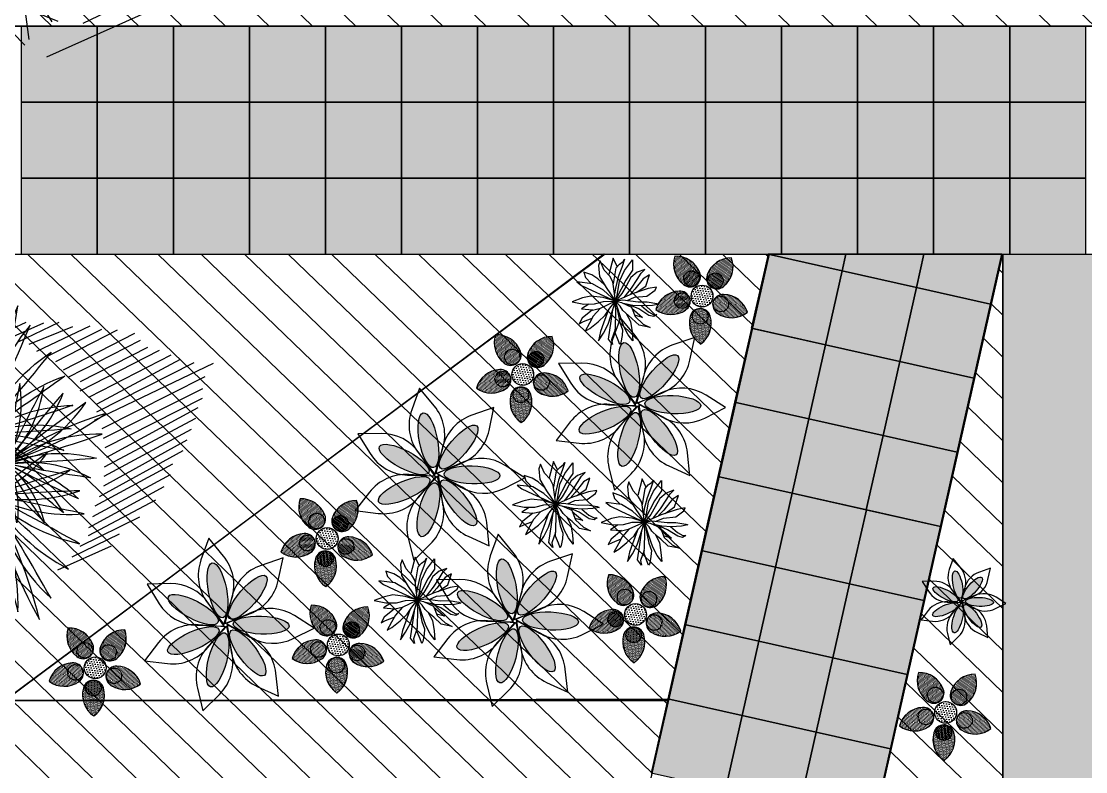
# Model space of a CAD drawing. Header units: millimetres. Extents: x 60.6 to 115.2, y 47.4 to 73.6.
# Drawn here: x 82.17 to 87.77, y 65.77 to 69.72 of the extents above; entities that cross this region are included whole.
import ezdxf

# ---------------------------------------------------------------- set-up
doc = ezdxf.new("R2010")
doc.units = ezdxf.units.MM
doc.linetypes.add('CENTER2', pattern=[28.575, 19.05, -3.175, 3.175, -3.175])
doc.layers.add('hatch 3', color=7, linetype='Continuous', true_color=0x57792a)
for name, color, linetype in [('hatch2', 7, 'Continuous'), ('trees', 118, 'Continuous'), ('trees 2', 114, 'Continuous')]:
    doc.layers.add(name, color=color, linetype=linetype)
doc.layers.add('paving', color=251, linetype='Continuous', lineweight=30)
doc.styles.get("Standard").update_dxf_attribs({"font": 'arial.ttf'})
pattern_1 = [(136, (-529.26526, -497.64566), (-0.110277016, -0.114195193), [])]
pattern_2 = [(0, (-555.04357, -382.48519), (0.02778125, 0.0555625), [0, -0.0555625])]
pattern_3 = [(72, (192.247137, -646.07223), (-0.0442581993, 0.0435912956), [0, -0.0555625])]
pattern_4 = [(144, (673.85884, -16.809406), (-0.0551343215, -0.0286215977), [0, -0.0555625])]
pattern_5 = [(216, (224.22053, 635.683446), (0.0101833147, -0.061280416), [0, -0.0555625])]
pattern_6 = [(288, (-535.28293, 409.68338), (0.061427956, -0.009251782), [0, -0.0555625])]

# ---------------------------------------------------------------- blocks, each defined once
blk = doc.blocks.new('ghgh')
at = {"layer": 'paving'}
h = blk.add_hatch(color=9, dxfattribs=at)
h.set_gradient(color1=(183, 211, 215), color2=(232, 241, 242), rotation=45, one_color=1, tint=0.93, name='SPHERICAL')
h.paths.add_polyline_path([(697.662, 576.0504), (698.062, 576.0504), (698.062, 576.4504), (697.662, 576.4504)])
h = blk.add_hatch(color=9, dxfattribs=at)
h.set_gradient(color1=(183, 211, 215), color2=(232, 241, 242), rotation=45, one_color=1, tint=0.93, name='SPHERICAL')
h.paths.add_polyline_path([(698.062, 576.0504), (698.462, 576.0504), (698.462, 576.4504), (698.062, 576.4504)])
h = blk.add_hatch(color=9, dxfattribs=at)
h.set_gradient(color1=(183, 211, 215), color2=(232, 241, 242), rotation=45, one_color=1, tint=0.93, name='SPHERICAL')
h.paths.add_polyline_path([(698.462, 576.0504), (698.862, 576.0504), (698.862, 576.4504), (698.462, 576.4504)])
for points in [[(697.662, 576.0504), (698.062, 576.0504), (698.062, 576.4504), (697.662, 576.4504)], [(698.062, 576.0504), (698.462, 576.0504), (698.462, 576.4504), (698.062, 576.4504)], [(698.462, 576.0504), (698.862, 576.0504), (698.862, 576.4504), (698.462, 576.4504)]]:
    blk.add_lwpolyline(points, close=True, dxfattribs=at)
blk = doc.blocks.new('t69')
at = {"color": 134, "linetype": 'Continuous'}
for p, q in [((0.015717, 0.481893), (0.025438, 0.506879)), ((0.025438, 0.506879), (0.040999, 0.434022)), ((-0.31648, 0.392361), (-0.269883, 0.317447)), ((-0.184404, 0.348647), (-0.31648, 0.392361)), ((-0.172721, 0.473533), (-0.155241, 0.379891)), ((-0.137763, 0.458962), (-0.172721, 0.473533)), ((-0.155241, 0.379891), (-0.089202, 0.192515)), ((-0.065882, 0.363219), (-0.137763, 0.458962)), ((-0.001763, 0.367375), (0.015717, 0.481893)), ((0.040999, 0.434022), (0.048758, 0.315346)), ((0.048403, 0.305077), (0.116759, 0.388205)), ((0.15952, 0.392361), (0.085679, 0.271632)), ((0.116759, 0.388205), (0.1498, 0.448594)), ((0.147837, 0.483948), (0.171158, 0.448594)), ((0.1498, 0.448594), (0.147837, 0.483948)), ((0.171158, 0.448594), (0.15952, 0.392361)), ((0.260518, 0.327818), (0.2994, 0.41109)), ((0.2994, 0.41109), (0.276079, 0.282047)), ((-0.378683, 0.334076), (-0.343681, 0.246645)), ((-0.335922, 0.294516), (-0.378683, 0.334076)), ((-0.260163, 0.246645), (-0.335922, 0.294516)), ((-0.269883, 0.317447), (-0.143603, 0.223759)), ((-0.10528, 0.238134), (-0.184404, 0.348647)), ((-0.050321, 0.219602), (-0.065882, 0.363219)), ((-0.01728, 0.086357), (0.002118, 0.263318)), ((0.002118, 0.263318), (-0.001763, 0.367375)), ((0.085679, 0.271632), (0.034389, 0.14957)), ((0.048758, 0.315346), (0.044878, 0.202929)), ((0.077919, 0.192515), (0.182798, 0.317447)), ((0.182798, 0.317447), (0.15952, 0.223759)), ((0.175038, 0.232073), (0.260518, 0.327818)), ((0.276079, 0.282047), (0.196397, 0.194617)), ((-0.489401, 0.19046), (-0.367002, 0.192515)), ((-0.363122, 0.098873), (-0.489401, 0.19046)), ((-0.367002, 0.192515), (-0.250441, 0.113445)), ((-0.343681, 0.246645), (-0.279603, 0.173787)), ((-0.279603, 0.173787), (-0.178563, 0.119656)), ((-0.157202, 0.184202), (-0.260163, 0.246645)), ((-0.045633, 0.098481), (-0.157202, 0.184202)), ((-0.143603, 0.223759), (-0.077522, 0.163372)), ((-0.089202, 0.192515), (0, 0)), ((-0.012037, 0.1342), (-0.050321, 0.219602)), ((0.013798, 0.067628), (0.064319, 0.186303)), ((0.044878, 0.202929), (0.023704, 0.090896)), ((0.064319, 0.186303), (0.175038, 0.232073)), ((0.165317, 0.155059), (0.105119, 0.088458)), ((0.140165, 0.12723), (0.235279, 0.177944)), ((0.196397, 0.194617), (0.165317, 0.155059)), ((0.235279, 0.177944), (0.353799, 0.198773)), ((0.388758, 0.155059), (0.293559, 0.100929)), ((0.353799, 0.198773), (0.45872, 0.211243)), ((0.45872, 0.211243), (0.388758, 0.155059)), ((-0.405135, 0.010194), (-0.503002, -0.038531)), ((-0.493281, 0.094671), (-0.39808, 0.067628)), ((-0.468043, 0.080099), (-0.493281, 0.094671)), ((-0.435002, 0.036383), (-0.468043, 0.080099)), ((-0.392283, -0.001073), (-0.435002, 0.036383)), ((-0.39808, 0.067628), (-0.285402, 0.023912)), ((-0.236842, 0.040585), (-0.363122, 0.098873)), ((-0.285402, 0.023912), (-0.153281, -0.00523)), ((-0.250441, 0.113445), (-0.045632, 0.011881)), ((-0.067802, 0.017654), (-0.236842, 0.040585)), ((-0.178563, 0.119656), (-0.091121, 0.071785)), ((-0.157202, -0.11349), (0, 0)), ((0, 0), (-0.126081, -0.142634)), ((-0.120283, -0.277935), (0, 0)), ((0, 0), (-0.116402, -0.017701)), ((-0.091121, 0.071785), (0, 0)), ((0, 0), (-0.067802, 0.017654)), ((0, 0), (-0.042563, -0.146791)), ((0, 0), (-0.01728, 0.086357)), ((0, 0), (0.013798, 0.067628)), ((0.169198, 0.057213), (0, 0)), ((0, 0), (0.246917, 0.055157)), ((0.056517, 0.055157), (0, 0)), ((0.153678, 0.005185), (0, 0)), ((0.26832, -0.080144), (0, 0)), ((0.081799, -0.067675), (0, 0)), ((0, 0), (0.087597, -0.18009)), ((0.005997, -0.142634), (0, 0)), ((0.105119, 0.088458), (0.056517, 0.055157)), ((0.274117, 0.003084), (0.153678, 0.005185)), ((0.22752, 0.078043), (0.169198, 0.057213)), ((0.293559, 0.100929), (0.22752, 0.078043)), ((0.246917, 0.055157), (0.332398, 0.086357)), ((0.369318, 0.001028), (0.274117, 0.003084)), ((0.328581, 0.001907), (0.450918, -0.040632)), ((0.332398, 0.086357), (0.400398, 0.0822)), ((0.452878, 0.036383), (0.369318, 0.001028)), ((0.400398, 0.0822), (0.480078, 0.069729)), ((0.505317, 0.057213), (0.452878, 0.036383)), ((0.480078, 0.069729), (0.505317, 0.057213)), ((-0.503002, -0.038531), (-0.310683, -0.084346)), ((-0.201883, -0.028116), (-0.392283, -0.001073)), ((-0.293204, -0.073933), (-0.363122, -0.138432)), ((-0.227122, -0.034374), (-0.293204, -0.073933)), ((-0.287363, -0.192562), (-0.157202, -0.11349)), ((-0.116402, -0.017701), (-0.227122, -0.034374)), ((-0.153281, -0.00523), (-0.08287, -0.013163)), ((0.163399, -0.119703), (0.081799, -0.067675)), ((0.340199, -0.061417), (0.10203, -0.030476)), ((0.107849, -0.084283), (0.2586, -0.136376)), ((0.244999, -0.20092), (0.163399, -0.119703)), ((0.375159, -0.134275), (0.26832, -0.080144)), ((0.445119, -0.075987), (0.340199, -0.061417)), ((0.505317, -0.02606), (0.445119, -0.075987)), ((0.450918, -0.040632), (0.505317, -0.02606)), ((-0.363122, -0.138432), (-0.468043, -0.190505)), ((-0.468043, -0.190505), (-0.413641, -0.207133)), ((-0.413641, -0.207133), (-0.287363, -0.192562)), ((-0.260163, -0.21129), (-0.302881, -0.282092)), ((-0.195206, -0.136578), (-0.260163, -0.21129)), ((-0.126081, -0.142634), (-0.199921, -0.271677)), ((-0.042563, -0.146791), (-0.056162, -0.290407)), ((0.035159, -0.244636), (0.005997, -0.142634)), ((0.039037, -0.371579), (0.035159, -0.244636)), ((0.107037, -0.26752), (0.083718, -0.175933)), ((0.087597, -0.18009), (0.178917, -0.257105)), ((0.322719, -0.296665), (0.244999, -0.20092)), ((0.2586, -0.136376), (0.355717, -0.169675)), ((0.355717, -0.169675), (0.466479, -0.190505)), ((0.466479, -0.190505), (0.375159, -0.134275)), ((-0.302881, -0.282092), (-0.334004, -0.37578)), ((-0.334004, -0.37578), (-0.269883, -0.357006)), ((-0.269883, -0.357006), (-0.203802, -0.290407)), ((-0.199921, -0.271677), (-0.219363, -0.456952)), ((-0.176602, -0.400722), (-0.120283, -0.277935)), ((-0.056162, -0.290407), (-0.032841, -0.38615)), ((0.013798, -0.50688), (0.039037, -0.371579)), ((0.039037, -0.313292), (0.097317, -0.396565)), ((0.097317, -0.396565), (0.105119, -0.26752)), ((0.105119, -0.26752), (0.206117, -0.388252)), ((0.178917, -0.257105), (0.260518, -0.300822)), ((0.244999, -0.369522), (0.202238, -0.269576)), ((0.270237, -0.421551), (0.244999, -0.369522)), ((0.260518, -0.300822), (0.357679, -0.350794)), ((0.357679, -0.350794), (0.322719, -0.296665)), ((-0.219363, -0.456952), (-0.176602, -0.400722)), ((-0.032841, -0.38615), (0.013798, -0.50688)), ((0.206117, -0.388252), (0.270237, -0.421551))]:
    blk.add_line(p, q, dxfattribs=at)
blk = doc.blocks.new('f6')
at = {"true_color": 0x297dd6}
h = blk.add_hatch(dxfattribs=at)
h.set_pattern_fill('DOTS', color=152, scale=0.035, style=0)
h.set_pattern_definition(pattern_2)
edge = h.paths.add_edge_path()
edge.add_arc((0.758, 1.239), 1.166, 124.6664, 195.8507)
edge.add_arc((0.095, 1.042), 0.474, 194.8313, 345.1687)
edge.add_arc((-0.568, 1.239), 1.166, 344.1493, 415.3336)
h = blk.add_hatch(dxfattribs=at)
h.set_pattern_fill('DOTS', color=152, scale=0.035, angle=72, style=0)
h.set_pattern_definition(pattern_3)
edge = h.paths.add_edge_path()
edge.add_arc((-0.944, 1.104), 1.166, 196.6664, 267.8507)
edge.add_arc((-0.962, 0.413), 0.474, 266.8313, 417.1687)
edge.add_arc((-1.354, -0.157), 1.166, 56.1493, 127.3336)
h = blk.add_hatch()
h.set_pattern_fill('DOTS', color=6, scale=0.035, style=0)
h.set_pattern_definition(pattern_2)
edge = h.paths.add_edge_path()
edge.add_arc((0.095, 0.924), 0.356, 0, 360)
h = blk.add_hatch()
h.set_pattern_fill('DOTS', color=6, scale=0.035, angle=72, style=0)
h.set_pattern_definition(pattern_3)
edge = h.paths.add_edge_path()
edge.add_arc((-0.85, 0.376), 0.356, 0, 360)
at = {"true_color": 0xff4242}
h = blk.add_hatch(dxfattribs=at)
h.set_pattern_fill('DOTS', color=20, scale=0.07, style=0)
h.set_pattern_definition([(0, (-555.04357, -382.48519), (0.0555625, 0.111125), [0, -0.111125])])
edge = h.paths.add_edge_path()
edge.add_arc((0, 0), 0.499, 0, 360)
at = {"true_color": 0x297dd6}
h = blk.add_hatch(dxfattribs=at)
h.set_pattern_fill('DOTS', color=152, scale=0.035, angle=-72, style=0)
h.set_pattern_definition(pattern_6)
edge = h.paths.add_edge_path()
edge.add_arc((1.413, -0.338), 1.166, 52.6664, 123.8507)
edge.add_arc((1.021, 0.231), 0.474, 122.8313, 273.1687)
edge.add_arc((1.003, 0.923), 1.166, 272.1493, 343.3336)
h = blk.add_hatch()
h.set_pattern_fill('DOTS', color=6, scale=0.035, angle=-72, style=0)
h.set_pattern_definition(pattern_6)
edge = h.paths.add_edge_path()
edge.add_arc((0.909, 0.195), 0.356, 0, 360)
h = blk.add_hatch(dxfattribs=at)
h.set_pattern_fill('DOTS', color=152, scale=0.035, angle=144, style=0)
h.set_pattern_definition(pattern_4)
edge = h.paths.add_edge_path()
edge.add_arc((-1.342, -0.557), 1.166, 268.6664, 339.8507)
edge.add_arc((-0.69, -0.787), 0.474, 338.8313, 489.1687)
edge.add_arc((-0.269, -1.336), 1.166, 128.1493, 199.3336)
h = blk.add_hatch()
h.set_pattern_fill('DOTS', color=6, scale=0.035, angle=144, style=0)
h.set_pattern_definition(pattern_4)
edge = h.paths.add_edge_path()
edge.add_arc((-0.62, -0.692), 0.356, 0, 360)
h = blk.add_hatch(dxfattribs=at)
h.set_pattern_fill('DOTS', color=152, scale=0.035, angle=-144, style=0)
h.set_pattern_definition(pattern_5)
edge = h.paths.add_edge_path()
edge.add_arc((0.115, -1.448), 1.166, 340.6664, 411.8507)
edge.add_arc((0.535, -0.899), 0.474, 50.8313, 201.1687)
edge.add_arc((1.188, -0.669), 1.166, 200.1493, 271.3336)
h = blk.add_hatch()
h.set_pattern_fill('DOTS', color=6, scale=0.035, angle=-144, style=0)
h.set_pattern_definition(pattern_5)
edge = h.paths.add_edge_path()
edge.add_arc((0.466, -0.804), 0.356, 0, 360)
at = {"color": 152, "true_color": 0x297dd6}
for points in [[(0.095, 2.198, 0.320989), (-0.363, 0.921, 0.769668), (0.554, 0.921, 0.320989)], [(-2.061, 0.77, 0.320989), (-0.988, -0.06, 0.769668), (-0.705, 0.811, 0.320989)], [(2.12, 0.588, 0.320989), (0.764, 0.63, 0.769668), (1.047, -0.242, 0.320989)], [(-1.369, -1.722, 0.320989), (-0.248, -0.958, 0.769668), (-0.989, -0.42, 0.320989)], [(1.215, -1.834, 0.320989), (0.835, -0.532, 0.769668), (0.093, -1.071, 0.320989)]]:
    blk.add_lwpolyline(points, format="xyb", close=True, dxfattribs=at)
at = {"color": 20, "true_color": 0xff4242}
for centre, radius in [((0.095, 0.924), 0.356), ((-0.85, 0.376), 0.356), ((0, 0), 0.499), ((0.909, 0.195), 0.356), ((-0.62, -0.692), 0.356), ((0.466, -0.804), 0.356)]:
    blk.add_circle(centre, radius, dxfattribs=at)
blk = doc.blocks.new('f3')
h = blk.add_hatch(color=211)
h.set_gradient(color1=(255, 127, 255), color2=(255, 148, 255), rotation=150, centered=1, one_color=1, tint=0.79, name='SPHERICAL')
edge = h.paths.add_edge_path()
edge.add_ellipse((-0.049, 0.782), major_axis=(0.011, -0.612), ratio=0.324113, start_angle=0, end_angle=360)
h = blk.add_hatch(color=211)
h.set_gradient(color1=(255, 127, 255), color2=(255, 148, 255), rotation=150, centered=1, one_color=1, tint=0.79, name='SPHERICAL')
edge = h.paths.add_edge_path()
edge.add_ellipse((0.578, 0.521), major_axis=(-0.471, -0.39), ratio=0.324113, start_angle=0, end_angle=360)
h = blk.add_hatch(color=211)
h.set_gradient(color1=(255, 127, 255), color2=(255, 148, 255), rotation=150, centered=1, one_color=1, tint=0.79, name='SPHERICAL')
edge = h.paths.add_edge_path()
edge.add_ellipse((-0.643, 0.455), major_axis=(0.485, -0.373), ratio=0.324113, start_angle=0, end_angle=360)
h = blk.add_hatch(color=211)
h.set_gradient(color1=(255, 127, 255), color2=(255, 148, 255), rotation=150, centered=1, one_color=1, tint=0.79, name='SPHERICAL')
edge = h.paths.add_edge_path()
edge.add_ellipse((-0.758, -0.214), major_axis=(0.594, 0.147), ratio=0.324113, start_angle=0, end_angle=360)
h = blk.add_hatch(color=211)
h.set_gradient(color1=(255, 127, 255), color2=(255, 148, 255), rotation=150, centered=1, one_color=1, tint=0.79, name='SPHERICAL')
edge = h.paths.add_edge_path()
edge.add_ellipse((0.765, -0.132), major_axis=(-0.599, 0.125), ratio=0.324113, start_angle=0, end_angle=360)
h = blk.add_hatch(color=211)
h.set_gradient(color1=(255, 127, 255), color2=(255, 148, 255), rotation=150, centered=1, one_color=1, tint=0.79, name='SPHERICAL')
edge = h.paths.add_edge_path()
edge.add_ellipse((-0.307, -0.721), major_axis=(0.255, 0.556), ratio=0.324113, start_angle=0, end_angle=360)
h = blk.add_hatch(color=211)
h.set_gradient(color1=(255, 127, 255), color2=(255, 148, 255), rotation=150, centered=1, one_color=1, tint=0.79, name='SPHERICAL')
edge = h.paths.add_edge_path()
edge.add_ellipse((0.371, -0.685), major_axis=(-0.275, 0.546), ratio=0.324113, start_angle=0, end_angle=360)
at = {"color": 91}
for points in [[(-0.044, 1.942), (-0.293, 1.5, 0.252001), (-0.312, 0.552), (-0.039, 0.018), (0.232, 0.553, 0.252001), (0.208, 1.501)], [(-1.547, 1.182), (-1.357, 0.711, 0.252001), (-0.628, 0.105), (-0.04, -0.014), (-0.289, 0.532, 0.252001), (-1.045, 1.104)], [(1.488, 1.241), (0.986, 1.16, 0.252001), (0.234, 0.584), (-0.013, 0.037), (0.574, 0.159, 0.252001), (1.3, 0.768)], [(-1.891, -0.467), (-1.403, -0.612, 0.252001), (-0.475, -0.42), (-0.016, -0.035), (-0.598, 0.111, 0.252001), (-1.516, -0.123)], [(1.895, -0.395), (1.519, -0.052, 0.252001), (0.599, 0.177), (0.018, 0.029), (0.479, -0.354, 0.252001), (1.408, -0.542)], [(-0.815, -1.764), (-0.398, -1.474, 0.252001), (0.031, -0.628), (0.016, -0.029), (-0.461, -0.393, 0.252001), (-0.85, -1.257)], [(0.87, -1.732), (0.903, -1.225, 0.252001), (0.509, -0.363), (0.031, 0), (0.019, -0.6, 0.252001), (0.451, -1.443)]]:
    blk.add_lwpolyline(points, format="xyb", close=True, dxfattribs=at)
at = {"color": 211}
for centre, major_axis in [((-0.049, 0.782), (0.011, -0.612)), ((0.578, 0.521), (-0.471, -0.39)), ((-0.643, 0.455), (0.485, -0.373)), ((-0.758, -0.214), (0.594, 0.147)), ((0.765, -0.132), (-0.599, 0.125)), ((-0.307, -0.721), (0.255, 0.556)), ((0.371, -0.685), (-0.275, 0.546))]:
    blk.add_ellipse(centre, major_axis=major_axis, ratio=0.324113, dxfattribs=at)
blk = doc.blocks.new('T55')
at = {"layer": 'trees'}
for points in [[(-0.119, 1.7336), (-0.3242, 1.9621)], [(-0.0075, 1.4541), (-0.2096, 1.9907)], [(-0.1078, 1.7432), (0.0544, 1.9806)], [(-0.6773, 1.5323), (-0.45, 1.924)], [(-0.5131, 1.7679), (-0.6187, 1.911)], [(-0.6181, 1.5402), (-0.3989, 1.9586)], [(0.3612, 1.7598), (0.3289, 1.9488)], [(-0.6313, 1.2953), (-0.7373, 1.8462)], [(-0.7239, 1.6846), (-0.6824, 1.8875)], [(0.0954, 1.6795), (0.6633, 1.8696)], [(-0.6962, 1.6244), (-0.9025, 1.7728)], [(-0.9643, 1.3457), (-0.9953, 1.7469)], [(0.8956, 1.5731), (0.9816, 1.6947)], [(0.9681, 1.4888), (0.9608, 1.7297)], [(-0.9728, 1.536), (-1.1918, 1.6368)], [(-1.0952, 1.4107), (-1.062, 1.6363)], [(0.8016, 1.3963), (1.1469, 1.6029)], [(1.0629, 1.2745), (1.1919, 1.593)], [(-1.5325, 0.8398), (-1.4496, 1.4329)], [(1.0965, 0.9588), (1.3741, 1.4222)], [(1.212, 1.3322), (1.4122, 1.3854)], [(1.3805, 1.1806), (1.4617, 1.3389)], [(1.2161, 1.1584), (1.5672, 1.2073)], [(-1.486, 1.1136), (-1.6695, 1.1688)], [(1.13, 1.1731), (1.6022, 1.1633)], [(-1.4667, 0.5999), (-1.754, 1.0151)], [(1.4128, 0.7127), (1.6746, 1.0266)], [(-1.6801, 0.6863), (-1.8203, 0.9372)], [(-1.3766, 0.6472), (-1.947, 0.7054)], [(1.5313, 0.7349), (1.853, 0.6839)], [(-1.6765, 0.672), (-1.9725, 0.5901)], [(1.6729, 0.2918), (1.8645, 0.5171)], [(-1.7451, 0.0825), (-1.9945, 0.4605)], [(-1.7754, 0.3261), (-1.96, 0.4833)], [(1.7444, 0.1629), (1.9206, 0.3539)], [(-1.924, 0.0502), (-2.0326, 0.2337)], [(-1.5125, 0.018), (-2.0529, 0.1686)], [(1.5952, 0.2026), (1.953, 0.0987)], [(-1.836, 0.1065), (-2.0608, -0.0119)], [(-1.7874, -0.0301), (-2.0432, 0.0969)], [(1.3567, 0.0732), (1.6559, -0.1303), (1.8937, -0.6189)], [(-1.4983, 0.0589), (-2.0389, -0.116)], [(-1.8915, -0.0691), (-2.0191, -0.2769)], [(-1.6681, -0.0072), (-1.8302, -0.2445)], [(1.6559, -0.1303), (1.9888, -0.0088)], [(1.8102, -0.0688), (1.9508, -0.1652)], [(1.834, -0.1673), (1.9812, -0.1901)], [(-1.8225, -0.3459), (-2.0097, -0.2156)], [(-1.8358, -0.2493), (-2.0081, -0.337)], [(-1.8198, -0.2453), (-1.9789, -0.5091)], [(1.7806, -0.3852), (1.9379, -0.3305)], [(1.6413, -0.4502), (1.9839, -0.4237)], [(1.3736, -0.621), (1.9121, -0.6629)], [(1.6057, -0.639), (1.8059, -0.9316)], [(1.2057, -1.0535), (1.587, -0.7459), (1.8706, -0.7094)], [(1.6509, -0.9128), (1.8578, -0.7836)], [(1.4433, -0.8876), (1.7647, -0.9374)], [(1.5726, -0.9084), (1.6455, -1.1686)], [(-1.2623, -1.0397), (-1.762, -1.1119)], [(1.2943, -1.0137), (1.692, -1.1083)], [(1.1821, -1.0594), (1.4546, -1.1548), (1.5285, -1.2653)], [(1.367, -1.11), (1.4647, -1.4207)], [(0.6968, -1.2486), (0.648, -1.6071), (0.3166, -2.0377)], [(1.3459, -1.2058), (1.4765, -1.3883)], [(-1.3645, -1.2857), (-1.4368, -1.4828)], [(-1.0552, -1.2621), (-1.3165, -1.6062)], [(-0.792, -1.3092), (-0.8764, -1.871)], [(1.276, -1.331), (0.9535, -1.4587), (0.9083, -1.8334)], [(-1.1547, -1.4381), (-1.3777, -1.5334)], [(0.919, -1.4044), (0.9854, -1.771)], [(1.0334, -1.4342), (1.3205, -1.5053)], [(-0.8086, -1.4906), (-0.6684, -1.7415)], [(0.588, -1.5012), (0.7795, -1.8885)], [(1.2273, -1.5052), (1.2616, -1.5815)], [(-0.5961, -1.8021), (-0.8542, -1.5704), (-1.2098, -1.6969)], [(-0.8412, -1.6077), (-1.0689, -1.78)], [(-0.3948, -1.597), (-0.3588, -1.8834), (-0.4248, -1.9989)], [(0.648, -1.6071), (0.9052, -1.851)], [(0.9499, -1.5557), (1.1995, -1.6283)], [(-1.0136, -1.6372), (-1.0819, -1.7652)], [(-0.379, -1.6155), (0.0662, -1.8198), (0.2253, -2.0574)], [(0.9423, -1.6312), (1.0264, -1.7494)], [(-0.974, -1.6941), (-1.1866, -1.7095)], [(-0.8527, -1.7182), (-0.7236, -1.9251)], [(-0.6666, -1.7487), (-0.6649, -1.942)], [(-0.663, -1.7326), (-0.4978, -1.9925)], [(0.7718, -1.7178), (0.7482, -1.8867)], [(-0.4529, -1.8089), (-0.5581, -2.0071)], [(-0.1247, -1.7543), (-0.026, -2.0642)], [(0.4713, -1.7886), (0.6155, -1.9412)], [(-0.7739, -1.8362), (-0.8268, -1.9009)], [(-0.0856, -1.8793), (-0.2861, -2.0605)], [(0.4755, -1.8324), (0.5944, -1.9487)], [(-0.0547, -1.9514), (0.1532, -2.079)]]:
    blk.add_lwpolyline(points, dxfattribs=at)
for points in [[(-0.1443, 1.0606, 0.0504, 0, 0), (0.1067, 1.3546, 0, 0, 0), (-0.0027, 1.4485, 0, 0, 0), (0.1696, 1.9612, 0, 0, 0)], [(-0.0426, -0.0342, 0.168, 0.084, 0), (0.3518, 0.3845, 0.084, 0.084, 0), (0.7277, 0.4256, 0.084, 0.0504, 0), (1.0882, 0.6237, 0.0504, 0, 0), (1.073, 1.2694, 0, 0, 0), (0.7142, 1.8669, 0, 0, 0)], [(-0.5961, 0.8975, 0.0504, 0, 0), (-0.6091, 1.5349, 0, 0, 0), (-0.8932, 1.8042, 0, 0, 0)], [(-0.0018, 0.3631, 0.084, 0.0504, 0), (0.5531, 0.8669, 0.0504, 0, 0), (0.8016, 1.3963, 0, 0, 0), (0.8182, 1.7452, 0, 0, 0)], [(-0.023, -0.0438, 0.168, 0.084, 0), (-0.013, 0.3535, 0.084, 0.084, 0), (-0.1061, 0.6003, 0.084, 0.0504, 0), (-0.1452, 1.0502, 0.0504, 0, 0), (-0.6369, 1.2905, 0, 0, 0), (-1.1, 1.4163, 0, 0, 0), (-1.2311, 1.5223, 0, 0, 0)], [(-0.3974, 0.1661, 0.084, 0.0504, 0), (-0.6012, 0.8873, 0.0504, 0, 0), (-0.9643, 1.3457, 0, 0, 0), (-1.2692, 1.5161, 0, 0, 0)], [(0.5644, 0.8669, 0.0504, 0, 0), (1.1292, 1.1627, 0, 0, 0), (1.2436, 1.537, 0, 0, 0)], [(-1.0853, 0.3493, 0.0504, 0, 0), (-1.2366, 0.7051, 0, 0, 0), (-1.3694, 0.649, 0, 0, 0), (-1.7516, 1.0317, 0, 0, 0)], [(1.0971, 0.6183, 0.0504, 0, 0), (1.8041, 0.8185, 0, 0, 0)], [(-0.023, -0.0438, 0.168, 0.084, 0), (-0.5644, -0.4432, 0.084, 0.0504, 0), (-0.7518, -0.041, 0.0504, 0.0336, 0), (-1.0756, 0.0957, 0.0336, 0.0336, 0), (-1.2072, 0.308, 0.0504, 0, 0), (-1.4523, 0.5831, 0, 0, 0), (-1.8899, 0.7017, 0, 0, 0)], [(-0.0426, -0.0342, 0.168, 0.084, 0), (-0.3938, 0.1518, 0.084, 0.084, 0), (-0.6563, 0.1784, 0.084, 0.0504, 0), (-1.0764, 0.344, 0.0504, 0, 0), (-1.5107, 0.0109, 0, 0, 0), (-1.8297, -0.3477, 0, 0, 0), (-1.983, -0.4178, 0, 0, 0)], [(-1.0756, 0.0957, 0.0504, 0, 0), (-1.5031, 0.0758, 0, 0, 0), (-1.7714, 0.3101, 0, 0, 0), (-2.0042, 0.397, 0, 0, 0)], [(0.7419, 0.4292, 0.084, 0.0504, 0), (1.3514, 0.0642, 0.0504, 0, 0), (1.4451, -0.8948, 0, 0, 0), (1.1571, -1.6849, 0, 0, 0)], [(1.3567, 0.0732, 0.0504, 0, 0), (1.6839, 0.2781, 0, 0, 0), (1.9338, 0.2104, 0, 0, 0)], [(-0.023, -0.0438, 0.168, 0.084, 0), (0.5276, -0.2102, 0.084, 0.084, 0), (0.7319, -0.5284, 0.084, 0.0504, 0), (1.0699, -0.7629, 0.0504, 0, 0), (1.6413, -0.4615, 0, 0, 0), (2.0162, 0.126, 0, 0, 0)], [(-0.0426, -0.0342, 0.168, 0.084, 0), (0.0736, -0.697, 0.084, 0.0504, 0), (-0.3699, -0.6854, 0.0504, 0.0336, 0), (-0.6366, -0.9144, 0.0336, 0.0336, 0), (-0.8853, -0.9375, 0.0504, 0, 0), (-1.2408, -1.0343, 0, 0, 0), (-1.542, -1.3732, 0, 0, 0)], [(-0.5644, -0.4432, 0.084, 0.0504, 0), (-0.6945, -1.0887, 0.0504, 0, 0), (-0.875, -1.2284, 0, 0, 0), (-1.2903, -1.269, 0, 0, 0), (-1.636, -1.2328, 0, 0, 0)], [(0.7415, -0.5396, 0.084, 0.0504, 0), (0.6864, -1.2478, 0.0504, 0, 0), (-0.1303, -1.7591, 0, 0, 0), (-0.9659, -1.8535, 0, 0, 0)], [(0.0736, -0.697, 0.084, 0.0504, 0), (0.5935, -1.1011, 0.0504, 0, 0), (0.6381, -1.3249, 0, 0, 0), (0.4894, -1.7148, 0, 0, 0), (0.3029, -2.0081, 0, 0, 0)], [(1.0691, -0.7732, 0.0504, 0, 0), (1.5634, -1.3169, 0, 0, 0)], [(-0.6366, -0.9144, 0.0504, 0, 0), (-0.8093, -1.3059, 0, 0, 0), (-1.1386, -1.4417, 0, 0, 0), (-1.3202, -1.6113, 0, 0, 0)], [(0.5826, -1.1038, 0.0504, 0.0504, 0), (0.9361, -1.1076, 0.0504, 0, 0), (1.1821, -1.0594, 0, 0, 0), (1.39, -1.4657, 0, 0, 0)], [(-0.7018, -1.0802, 0.0504, 0.0504, 0), (-0.5477, -1.3983, 0.0504, 0, 0), (-0.3948, -1.597, 0, 0, 0), (-0.6659, -1.9642, 0, 0, 0)], [(0.6968, -1.2486, 0.0504, 0, 0), (1.0261, -1.4501, 0, 0, 0), (1.0769, -1.7041, 0, 0, 0)]]:
    blk.add_lwpolyline(points, format="xyseb", dxfattribs=at)
blk = doc.blocks.new('SHADOW2')
at = {"color": 250}
for p, q in [((6.317, -0.452), (7.12, -1.952)), ((6.379, -1.246), (7.182, -2.834)), ((6.317, -1.864), (7.182, -3.628)), ((6.256, -2.481), (7.243, -4.334)), ((6.194, -3.011), (7.058, -4.951)), ((5.885, -3.364), (7.12, -5.745)), ((5.7, -3.893), (6.996, -6.275)), ((5.453, -4.246), (6.996, -6.98)), ((-3.992, -4.687), (-2.819, -7.069)), ((5.083, -4.599), (6.873, -7.774)), ((4.774, -4.863), (6.564, -8.039)), ((-3.375, -5.304), (-2.264, -7.422)), ((4.157, -5.393), (6.132, -8.921)), ((4.589, -5.393), (6.256, -8.392)), ((-2.881, -5.657), (-1.461, -8.304)), ((-2.387, -6.01), (-0.659, -9.009)), ((-2.017, -6.01), (-0.041, -9.362)), ((3.91, -5.834), (5.947, -9.451)), ((-1.523, -6.186), (0.514, -9.627)), ((2.86, -6.098), (5.638, -11.391)), ((3.231, -6.186), (5.638, -10.509)), ((3.601, -6.186), (5.762, -9.892)), ((-1.029, -6.275), (1.008, -9.715)), ((-0.597, -6.451), (1.626, -10.156)), ((2.058, -6.539), (4.465, -10.95)), ((2.49, -6.451), (5.021, -11.038)), ((-0.103, -6.628), (2.119, -10.333)), ((0.329, -6.628), (2.613, -10.509)), ((0.761, -6.628), (3.107, -10.686)), ((1.193, -6.716), (3.601, -10.774)), ((1.626, -6.628), (4.033, -10.95))]:
    blk.add_line(p, q, dxfattribs=at)
blk = doc.blocks.new('FRWN', base_point=(2236.4, 2183.1))
for centre, radius, start, end in [((2474.2, 2145.2), 240.8, 170.9581, 208.6359), ((-1131.5, 1522.6), 3432, 8.4988, 11.0952)]:
    blk.add_arc(centre, radius, start, end)
blk = doc.blocks.new('FAN-FRWN', base_point=(2236.4, 2187.1))
for centre, radius, start, end in [((5601.5, 1522.6), 3432, 168.9048, 171.5012), ((1995.8, 2145.2), 240.8, 331.3641, 9.0419), ((2775, 2087.8), 547, 169.9704, 188.1863), ((2474.2, 2145.2), 240.8, 170.9581, 208.6359), ((1712.1, 2104.9), 530.1, 349.6777, 8.479), ((-1131.5, 1522.6), 3432, 8.4988, 11.0952)]:
    blk.add_arc(centre, radius, start, end)
for p, xscale, yscale, rotation in [((2233.6, 2183.1), -0.6, 0.6, 262.5248729788206), ((2236.4, 2183.1), 0.6, 0.6, 97.47512702117939), ((2233.6, 2183.1), -0.7, 0.7, 285.3139847964163), ((2233.6, 2183.1), -0.75, 0.75, 301.9977079444358), ((2233.6, 2183.1), -0.8, 0.8, 316.8002169681991), ((2236.4, 2183.1), 0.8, 0.8, 43.19978303180093), ((2236.4, 2183.1), 0.75, 0.75, 58.0022920555642), ((2236.4, 2183.1), 0.7, 0.7, 74.68601520358378), ((2233.6, 2183.1), -0.85, 0.85, 333.3396816587502), ((2233.6, 2183.1), -0.9, 0.9, 346.3602519384186), ((2236.4, 2183.1), 0.9, 0.9, 13.63974806158141), ((2236.4, 2183.1), 0.85, 0.85, 26.6603183412499)]:
    blk.add_blockref('FRWN', p, dxfattribs=dict(xscale=xscale, yscale=yscale, rotation=rotation))
blk = doc.blocks.new('LCPLTR17')
for radius in [1.286, 1.068, 0.852]:
    blk.add_circle((0.038, -0.007), radius)
at = {"xscale": 0.02777775, "zscale": 0.05555549999999999}
for p, yscale, rotation in [((-0.155, 1.324), 0.0333333, 173.9653891846502), ((-1.309, 0.271), 0.0333333, 241.9002880170951), ((1.239, 0.431), 0.0333333, 103.493212329865), ((-0.662, -1.117), 0.0333333, 321.5582203571314), ((0.746, -1.048), 0.02777775, 56.19521290221859)]:
    blk.add_blockref('FAN-FRWN', p, dxfattribs=dict(at, yscale=yscale, rotation=rotation))
at = {"flags": 1}
for tag, p in [('SIZE', (3.539, 4.802)), ('ITEM', (3.539, 3.945))]:
    blk.add_attdef(tag, p, '', height=0.5, dxfattribs=at)

msp = doc.modelspace()

# ---------------------------------------------------------------- hatches: boundary and pattern name
at = {"layer": 'hatch 3', "linetype": 'Continuous'}
h = msp.add_hatch(dxfattribs=at)
h.set_pattern_fill('ANSI31', color=256, scale=0.05, angle=91, style=0)
h.set_pattern_definition(pattern_1)
h.paths.add_polyline_path([(70.1709, 69.6946), (70.1709, 66.3362), (69.8638, 67.4206), (69.5962, 68.3665), (69.0148, 70.4198), (68.7504, 71.3543), (68.6461, 71.7227), (69.7998, 72.0493), (69.9001, 72.0543), (70.1966, 72.0694), (72.0027, 72.161), (73.2003, 72.2218), (80.745, 72.5859), (82.525, 72.695), (87.7788, 72.8985), (90.4239, 73.0009), (91.3331, 73.0362), (91.3354, 73.0157), (91.3354, 69.8946), (88.0354, 69.8946), (88.0354, 69.6946), (86.2354, 69.6946), (84.3117, 69.6946), (81.0354, 69.6946), (77.0354, 69.6946), (73.0354, 69.6946), (70.6966, 69.6946)])
h = msp.add_hatch(dxfattribs=at)
h.set_pattern_fill('ANSI31', color=256, scale=0.05, angle=91, style=0)
h.set_pattern_definition(pattern_1)
h.paths.add_polyline_path([(74.2061, 66.1446), (72.6765, 68.2004), (72.6765, 68.4946), (85.2354, 68.4946), (84.5111, 67.9507), (82.0836, 66.1446), (76.5742, 66.1446), (74.7178, 66.1446), (74.2061, 66.1446), (73.8598, 66.61)])
h = msp.add_hatch(dxfattribs=at)
h.set_pattern_fill('ANSI31', color=256, scale=0.05, angle=91, style=0)
h.set_pattern_definition(pattern_1)
h.paths.add_polyline_path([(82.0836, 66.1446), (85.2354, 68.4946), (86.1053, 68.4946), (85.5761, 66.1446)])
h = msp.add_hatch(dxfattribs=at)
h.set_pattern_fill('ANSI31', color=256, scale=0.05, angle=91, style=0)
h.set_pattern_definition(pattern_1)
h.paths.add_polyline_path([(83.2404, 48.9404), (83.2015, 50.1398), (85.339, 59.6304), (86.7774, 66.0171), (87.3354, 68.4946), (87.3354, 59.6946), (87.3354, 57.814), (87.3354, 52.9549), (87.3354, 49.0731), (86.1029, 49.0331), (85.0494, 48.999), (84.0843, 48.9677), (83.5028, 48.9489), (83.3456, 48.9438)])
h = msp.add_hatch(dxfattribs=at)
h.set_pattern_fill('ANSI31', color=256, scale=0.05, angle=91, style=0)
h.set_pattern_definition(pattern_1)
h.paths.add_polyline_path([(82.3194, 51.6848), (81.5943, 52.6594), (79.7276, 55.1683), (77.1012, 58.6984), (75.6686, 60.6239), (75.3104, 61.1053), (76.1304, 61.7154), (77.735, 62.9092), (78.5373, 63.5061), (79.3396, 64.103), (80.9442, 65.2969), (82.0836, 66.1446), (85.5777, 66.152), (85.1779, 64.3969), (84.3004, 60.4944), (82.7208, 53.4698), (82.3583, 51.8576)])
at = {"layer": 'hatch2', "linetype": 'CENTER2'}
h = msp.add_hatch(color=254, dxfattribs=at)
h.set_gradient(color1=(227, 227, 227), color2=(214, 214, 214), rotation=180, one_color=1, tint=0.84, name='INVSPHERICAL')
h.paths.add_polyline_path([(87.3354, 50.245), (87.3354, 68.4946), (88.3354, 68.4946), (88.3354, 50.245)])
at = {"layer": 'paving'}
h = msp.add_hatch(color=139, dxfattribs=at)
h.set_gradient(color1=(183, 211, 215), color2=(232, 241, 242), rotation=45, one_color=1, tint=0.93, name='SPHERICAL')
h.paths.add_polyline_path([(86.0994, 68.4946), (86.4896, 68.4068), (86.5094, 68.4946)])
h = msp.add_hatch(color=139, dxfattribs=at)
h.set_gradient(color1=(183, 211, 215), color2=(232, 241, 242), rotation=45, one_color=1, tint=0.93, name='SPHERICAL')
h.paths.add_polyline_path([(86.4896, 68.4068), (86.8799, 68.3191), (86.9194, 68.4946), (86.5094, 68.4946)])
h = msp.add_hatch(color=139, dxfattribs=at)
h.set_gradient(color1=(183, 211, 215), color2=(232, 241, 242), rotation=45, one_color=1, tint=0.93, name='SPHERICAL')
h.paths.add_polyline_path([(86.8799, 68.3191), (87.2701, 68.2313), (87.3293, 68.4946), (86.9194, 68.4946)])

# ---------------------------------------------------------------- linework, layer by layer
at = {"layer": 'Defpoints', "color": 2}
for p, q in [((85.2421, 68.4946), (72.2881, 58.8567)), ((74.2061, 66.1446), (85.5761, 66.1446))]:
    msp.add_line(p, q, dxfattribs=at)
at = {"layer": 'Defpoints'}
msp.add_lwpolyline([(87.3354, 50.245), (87.3354, 68.4946), (88.3354, 68.4946), (88.3354, 50.245)], close=True, dxfattribs=at)
at = {"layer": 'hatch 3', "linetype": 'Continuous'}
msp.add_lwpolyline([(88.0354, 69.6946), (86.2354, 69.6946), (84.3117, 69.6946), (81.0354, 69.6946), (77.0354, 69.6946), (73.0354, 69.6946), (70.6966, 69.6946), (70.1709, 69.6946), (70.1709, 69.6946), (70.1709, 66.3362), (69.8638, 67.4206), (69.5962, 68.3665), (69.0148, 70.4198), (68.7504, 71.3543), (68.6461, 71.7227), (69.7998, 72.0493), (69.9001, 72.0543), (70.1966, 72.0694), (72.0027, 72.161), (73.2003, 72.2218), (80.745, 72.5859), (82.525, 72.695), (87.7788, 72.8985)], dxfattribs=at)
for points in [[(74.2061, 66.1446), (72.6765, 68.2004), (72.6765, 68.2004), (72.6765, 68.4946), (85.2354, 68.4946), (84.5111, 67.9507), (82.0836, 66.1446), (76.5742, 66.1446), (74.7178, 66.1446), (74.2061, 66.1446), (73.8598, 66.61)], [(82.0836, 66.1446), (85.2354, 68.4946), (86.1053, 68.4946), (85.5761, 66.1446), (82.0836, 66.1446)], [(83.2404, 48.9404), (83.2015, 50.1398), (85.339, 59.6304), (86.7774, 66.0171), (87.3354, 68.4946), (87.3354, 59.6946), (87.3354, 57.814), (87.3354, 52.9549), (87.3354, 49.0731), (86.1029, 49.0331), (85.0494, 48.999), (84.0843, 48.9677), (83.5028, 48.9489), (83.3456, 48.9438)], [(82.3194, 51.6848), (81.5943, 52.6594), (79.7276, 55.1683), (77.1012, 58.6984), (75.6686, 60.6239), (75.3104, 61.1053), (76.1304, 61.7154), (77.735, 62.9092), (78.5373, 63.5061), (79.3396, 64.103), (80.9442, 65.2969), (82.0836, 66.1446), (85.5777, 66.152), (85.1779, 64.3969), (84.3004, 60.4944), (82.7208, 53.4698), (82.3583, 51.8576), (82.3194, 51.6848)]]:
    msp.add_lwpolyline(points, close=True, dxfattribs=at)
at = {"layer": 'paving', "color": 139}
for p, q in [((70.1709, 69.6946), (88.0354, 69.6946)), ((72.6765, 68.4946), (86.1053, 68.4946)), ((82.3194, 51.6848), (86.1053, 68.4946)), ((83.2015, 50.1398), (87.3354, 68.4946)), ((87.3354, 50.245), (87.3354, 68.4946)), ((87.3354, 68.4946), (88.3354, 68.4946))]:
    msp.add_line(p, q, dxfattribs=at)
for points in [[(86.0994, 68.4946), (86.4896, 68.4068), (86.5094, 68.4946), (86.5094, 68.4946)], [(86.4896, 68.4068), (86.8799, 68.3191), (86.9194, 68.4946), (86.5094, 68.4946)], [(86.8799, 68.3191), (87.2701, 68.2313), (87.3293, 68.4946), (86.9194, 68.4946)]]:
    msp.add_lwpolyline(points, close=True, dxfattribs=at)

# ---------------------------------------------------------------- block references
for p, rotation in [((658.6212, -629.1674), 90), ((659.0212, -629.1674), 90), ((659.4212, -629.1674), 90), ((659.8212, -629.1674), 90), ((660.2212, -629.1674), 90), ((660.6212, -629.1674), 90), ((661.0212, -629.1674), 90), ((661.4212, -629.1674), 90), ((661.8212, -629.1674), 90), ((662.2212, -629.1674), 90), ((662.6212, -629.1674), 90), ((663.0212, -629.1674), 90), ((663.4212, -629.1674), 90), ((663.8212, -629.1674), 90), ((-721.032, -340.8539), 347.3269441899964), ((-721.1197, -341.2442), 347.3269441899964), ((-721.2075, -341.6344), 347.3269441899964), ((-721.2952, -342.0247), 347.3269441899964), ((-721.383, -342.415), 347.3269441899964), ((-721.4708, -342.8052), 347.3269441899964), ((-721.5585, -343.1955), 347.3269441899964)]:
    msp.add_blockref('ghgh', p, dxfattribs=dict(at, rotation=rotation))
at = {"layer": 'trees'}
for name, p, xscale, yscale, zscale, rotation in [('SHADOW2', (80.9531, 70.7742), 0.2980800000001647, 0.2980800000001647, 0.2980800000001647, 87.88648265638344), ('LCPLTR17', (81.9222, 67.3746), 0.1216859869785769, 0.1216859869785769, 0.1216859869785769, 60.83681349381507), ('f6', (85.7524, 68.2734), 0.1152000000002311, 0.1152000000002311, 0.1152000000002311, 108.7581404150233), ('t69', (85.2975, 68.2459), 0.4499999999999101, 0.4499999999999101, 0.4499999999999101, 268.9787492395205), ('f3', (85.4094, 67.7008), 0.2399999999998838, 0.2399999999998838, 0.2399999999998838, 215.5391470091211), ('SHADOW2', (81.8372, 67.315), 0.116030298191774, 0.116030298191774, 0.116030298191774, 87.88648265637184), ('f6', (84.809, 67.8601), 0.1152000000002311, 0.1152000000002311, 0.1152000000002311, 108.7581404150233), ('f3', (84.3531, 67.3307), 0.2399999999998838, 0.2399999999998838, 0.2399999999998838, 215.5391470091211), ('t69', (84.9836, 67.1759), 0.4499999999999101, 0.4499999999999101, 0.4499999999999101, 268.9787492395205), ('t69', (85.4498, 67.0836), 0.4499999999999101, 0.4499999999999101, 0.4499999999999101, 268.9787492395205), ('f6', (83.7802, 66.9968), 0.1152000000002311, 0.1152000000002311, 0.1152000000002311, 108.7581404150233), ('f3', (83.2439, 66.5403), 0.2399999999998838, 0.2399999999998838, 0.2399999999998838, 215.5391470091211), ('f3', (84.7661, 66.5616), 0.2399999999998838, 0.2399999999998838, 0.2399999999998838, 215.5391470091211), ('f3', (87.117, 66.6624), 0.1199999999999419, 0.1199999999999419, 0.1199999999999419, 215.5391470091211), ('t69', (84.2559, 66.6719), 0.4499999999999101, 0.4499999999999101, 0.4499999999999101, 268.9787492395205), ('f6', (85.4021, 66.5963), 0.1152000000002311, 0.1152000000002311, 0.1152000000002311, 108.7581404150233), ('f6', (83.8389, 66.4363), 0.1152000000002311, 0.1152000000002311, 0.1152000000002311, 108.7581404150233), ('f6', (82.56, 66.316), 0.1152000000002311, 0.1152000000002311, 0.1152000000002311, 108.7581404150233), ('f6', (87.034, 66.0813), 0.1152000000002311, 0.1152000000002311, 0.1152000000002311, 108.7581404150233)]:
    msp.add_blockref(name, p, dxfattribs=dict(at, xscale=xscale, yscale=yscale, zscale=zscale, rotation=rotation))
at = {"layer": 'trees 2', "xscale": 0.7999999999999642, "yscale": 0.7999999999999642, "zscale": 0.7999999999999642, "rotation": 246.5597868477932}
for p in [(89.4285, 71.3831), (81.3992, 70.9763)]:
    msp.add_blockref('T55', p, dxfattribs=at)

doc.saveas('drawing.dxf')
